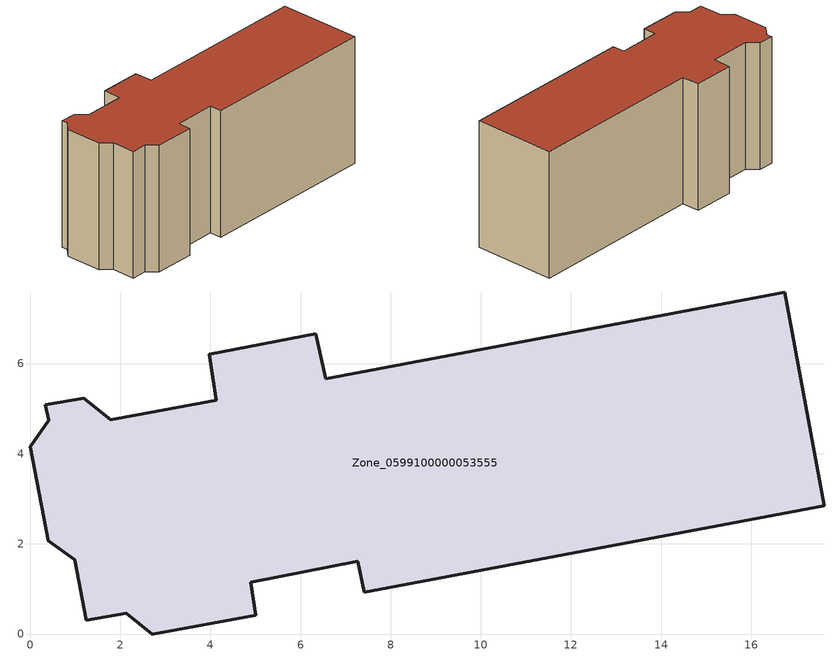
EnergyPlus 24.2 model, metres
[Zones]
Zone_0599100000053555
 floor ground (C_G): 5.01,0.42 2.71,0 2.13,0.46 1.25,0.3 0.99,1.65 0.4,2.07 0,4.15 0.41,4.74 0.34,5.09 1.19,5.23 1.79,4.75 4.13,5.19 3.97,6.21 6.34,6.66 6.56,5.66 16.75,7.59 17.62,2.84 7.41,0.92 7.27,1.61 4.9,1.15 z0
 wall outside (C_F): 6.56,5.66 6.34,6.66 3.97,6.21 4.13,5.19 1.79,4.75 1.19,5.23 0.34,5.09 0.41,4.74 0,4.15 0.4,2.07 0.99,1.65 1.25,0.3 2.13,0.46 2.71,0 5.01,0.42 4.9,1.15 7.27,1.61 7.41,0.92 17.62,2.84 16.75,7.59 6.56,5.66 z0:7.47
 roof outside (C_R): 17.62,2.84 16.75,7.59 6.56,5.66 6.34,6.66 3.97,6.21 4.13,5.19 1.79,4.75 1.19,5.23 0.34,5.09 0.41,4.74 0,4.15 0.4,2.07 0.99,1.65 1.25,0.3 2.13,0.46 2.71,0 5.01,0.42 4.9,1.15 7.27,1.61 7.41,0.92 z7.47
[BUILDING]
Pand.0599100000053555: North Axis=0; Terrain=City; Loads Convergence Tolerance Value=0.04; Temperature Convergence Tolerance Value=0.4; Solar Distribution=FullExterior; Maximum Number of Warmup Days=25; Minimum Number of Warmup Days=1
[Site:Location]
Rotterdam.The.Hague.AP_ZH_NLD Design_Conditions: Latitude=51.96; Longitude=4.45; Time Zone=1; Elevation=-4.5
[SITE:GROUNDTEMPERATURE:BUILDINGSURFACE]
18, 18, 18, 18, 18, 18, 18, 18, 18, 18, 18, 18
[MATERIAL] Thermal Absorptance=0.9; Solar Absorptance=0.7; Visible Absorptance=0.7
Name | Roughness | Thickness | Conductivity | Density | Specific Heat
G.TI.1946 | MediumSmooth | 0.15 | 1 | 540 | 1210
F.TI.1946 | Rough | 0.3 | 0.857143 | 1920 | 840
R.TI.1946 | MediumRough | 0.2 | 0.1 | 1500 | 1000
[CONSTRUCTION]
C_G: G.TI.1946
C_F: F.TI.1946
C_R: R.TI.1946
[ZONE]
Zone_0599100000053555: Type=1; Multiplier=1; Ceiling Height=Autocalculate; Volume=Autocalculate; Floor Area=autocalculate; Part of Total Floor Area=Yes
[ZONEINFILTRATION:DESIGNFLOWRATE]
Infil_Zone_0599100000053555: Zone or ZoneList or Space or SpaceList=Zone_0599100000053555; Schedule=AlwaysOn; Design Flow Rate Calculation Method=Flow/Area; Flow Rate per Floor Area=0.003; Constant Term Coefficient=1; Temperature Term Coefficient=0; Velocity Term Coefficient=0; Velocity Squared Term Coefficient=0
[HVACTEMPLATE:ZONE:IDEALLOADSAIRSYSTEM]
Zone_0599100000053555: Maximum Heating Supply Air Temperature=50; Minimum Cooling Supply Air Temperature=13; Maximum Heating Supply Air Humidity Ratio=0.0156; Minimum Cooling Supply Air Humidity Ratio=0.0077; Heating Limit=NoLimit; Cooling Limit=NoLimit; Dehumidification Control Type=ConstantSensibleHeatRatio; Cooling Sensible Heat Ratio=0.7; Dehumidification Setpoint=60; Humidification Control Type=None; Humidification Setpoint=30; Outdoor Air Method=None; Outdoor Air Flow Rate per Person=0.00944; Outdoor Air Flow Rate per Zone Floor Area=0; Outdoor Air Flow Rate per Zone=0; Demand Controlled Ventilation Type=None; Outdoor Air Economizer Type=NoEconomizer; Heat Recovery Type=None; Sensible Heat Recovery Effectiveness=0.7; Latent Heat Recovery Effectiveness=0.65
[ZONECONTROL:THERMOSTAT]
ThermostatControl_Zone_0599100000053555: Zone or ZoneList=Zone_0599100000053555; Control Type Schedule=DualSetpointControlType; Control 1=Thermostat_Zone_0599100000053555; Temperature Difference Between Cutout And Setpoint=0
[THERMOSTATSETPOINT:DUALSETPOINT]
Thermostat_Zone_0599100000053555: Heating Setpoint Temperature Schedule=HeatingSetpoint_Zone_0599100000053555; Cooling Setpoint Temperature Schedule=CoolingSetpoint_Zone_0599100000053555
[SCHEDULE:COMPACT]
HeatingSetpoint_Zone_0599100000053555: Through: 12/31, For: AllDays, Until: 24:00, 21
CoolingSetpoint_Zone_0599100000053555: Through: 12/31, For: AllDays, Until: 24:00, 24
DualSetpointControlType: Through: 12/31, For: AllDays, Until: 24:00, 4
AlwaysOn: Through: 12/31, For: AllDays, Until: 24:00, 1
